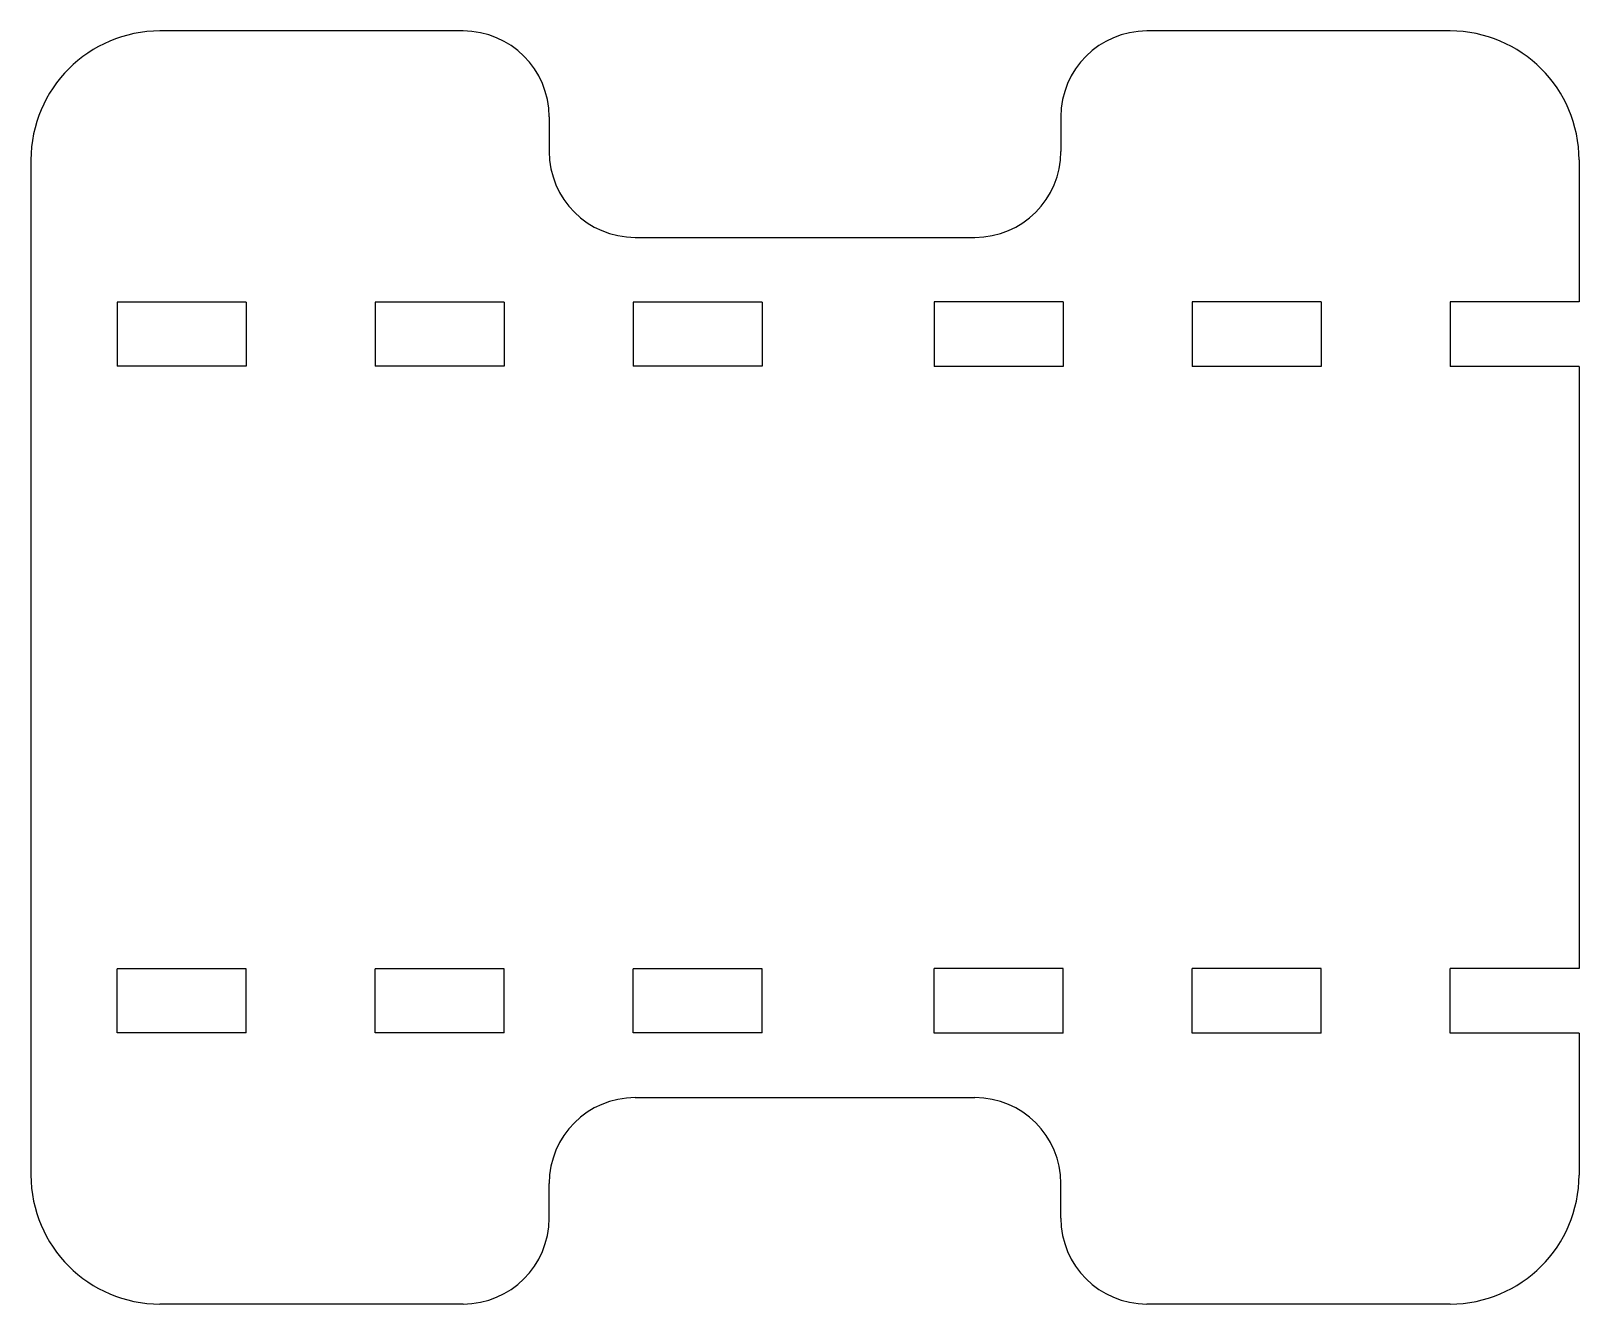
# Model space of a CAD drawing. Header units: millimetres. Extents: x -190 to 170, y -78 to 218.
import ezdxf

# ---------------------------------------------------------------- set-up
doc = ezdxf.new("R2010")
doc.units = ezdxf.units.MM

msp = doc.modelspace()

# ---------------------------------------------------------------- linework, layer by layer
at = {"color": 7, "linetype": 'Continuous', "lineweight": 25}
for p, q in [((-89.53, 218), (-160.03, 218)), ((139.97, 218), (69.47, 218)), ((-69.53, 198), (-69.53, 190)), ((49.47, 198), (49.47, 190)), ((-190.03, 188), (-190.03, -48)), ((169.97, 188), (169.97, 155)), ((-49.53, 170), (29.47, 170)), ((-140, 154.97), (-170, 154.97)), ((-170, 154.97), (-170, 140.03)), ((-140, 154.97), (-140, 140.03)), ((-80, 154.97), (-110, 154.97)), ((-110, 154.97), (-110, 140.03)), ((-80, 154.97), (-80, 140.03)), ((-20, 154.97), (-50, 154.97)), ((-50, 154.97), (-50, 140.03)), ((-20, 154.97), (-20, 140.03)), ((50, 155), (20, 155)), ((20, 155), (20, 140)), ((50, 155), (50, 140)), ((110, 155), (80, 155)), ((80, 155), (80, 140)), ((110, 155), (110, 140)), ((169.97, 155), (140, 155)), ((140, 155), (140, 140)), ((-140, 140.03), (-170, 140.03)), ((-80, 140.03), (-110, 140.03)), ((-20, 140.03), (-50, 140.03)), ((50, 140), (20, 140)), ((110, 140), (80, 140)), ((169.97, 140), (140, 140)), ((169.97, 140), (169.97, 0)), ((50, 0), (20, 0)), ((20, -15), (20, 0)), ((50, -15), (50, 0)), ((110, 0), (80, 0)), ((80, -15), (80, 0)), ((110, -15), (110, 0)), ((169.97, 0), (140, 0)), ((140, -15), (140, 0)), ((-140, -0.03), (-170, -0.03)), ((-170, -14.97), (-170, -0.03)), ((-140, -14.97), (-140, -0.03)), ((-80, -0.03), (-110, -0.03)), ((-110, -14.97), (-110, -0.03)), ((-80, -14.97), (-80, -0.03)), ((-20, -0.03), (-50, -0.03)), ((-50, -14.97), (-50, -0.03)), ((-20, -14.97), (-20, -0.03)), ((-140, -14.97), (-170, -14.97)), ((-80, -14.97), (-110, -14.97)), ((-20, -14.97), (-50, -14.97)), ((50, -15), (20, -15)), ((110, -15), (80, -15)), ((169.97, -15), (140, -15)), ((169.97, -15), (169.97, -48)), ((-49.53, -30), (29.47, -30)), ((-69.53, -58), (-69.53, -50)), ((49.47, -58), (49.47, -50)), ((-89.53, -78), (-160.03, -78)), ((139.97, -78), (69.47, -78))]:
    msp.add_line(p, q, dxfattribs=at)
for centre, radius, start, end in [((-160.03, 188), 30, 90, 180), ((-89.53, 198), 20, 0, 90), ((69.47, 198), 20, 90, 180), ((139.97, 188), 30, 0, 90), ((-49.53, 190), 20, 180, 270), ((29.47, 190), 20, 270, 0), ((-49.53, -50), 20, 90, 180), ((29.47, -50), 20, 0, 90), ((-160.03, -48), 30, 180, 270), ((139.97, -48), 30, 270, 0), ((-89.53, -58), 20, 270, 0), ((69.47, -58), 20, 180, 270)]:
    msp.add_arc(centre, radius, start, end, dxfattribs=at)

doc.saveas('drawing.dxf')
